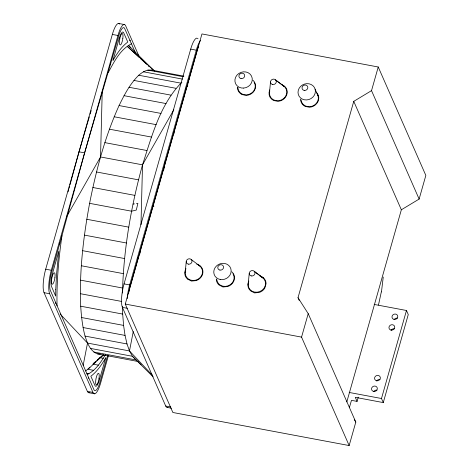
<?xml version="1.0" encoding="UTF-8"?>
<svg xmlns="http://www.w3.org/2000/svg" width="469" height="469" viewBox="0 0 469 469"><rect width="100%" height="100%" fill="white"/><g stroke="black" fill="none" stroke-linecap="round" stroke-linejoin="round"><path stroke-width="0.7" d="M55.565 302.482L55.553 303.267L55.53 302.399M138.132 361.511L97.581 353.907C90.083 351.275 87.31 342.95 85.036 336.085C82.415 326.33 81.336 316.264 80.709 306.204C79.226 271.703 83.341 237.208 89.608 203.335C96.227 169.913 104.956 136.661 119.079 105.56C124.361 94.726 130.048 83.781 138.73 75.239C142.353 72.109 146.832 69.224 151.845 70.151L183.86 76.154M122.456 293.014C123.546 249.655 130.998 206.589 142.517 164.836C151.88 136.063 160.029 104.364 181.861 82.245M66.786 216.367L100.542 156.963L102.213 91.848M140.981 224.686L142.517 164.836L173.829 109.734M185.185 272.759L186.222 261.632M248.154 284.56L249.227 273.415M269.429 93.114L270.507 81.969M383.243 277.073L381.467 291.911M59.674 243.816L59.78 242.913L59.616 244.015M138.027 258.507L138.132 257.604L137.974 258.706M381.32 291.917L378.471 305.032M135.477 52.933L124.508 28.146A15.055 3.764 -79.4 0 0 119.003 34.964L84.619 152.871L61.967 235.743C58.607 258.947 56.497 282.414 57.054 305.87M139.791 254.022L140.319 250.434M163.74 169.807L164.789 164.091M165.053 162.661L165.446 160.515M83.165 365.351L87.51 343.074L60.114 314.001M141.14 364.759L132.428 356.288L129.485 350.947L133.266 331.542M349.352 407.62L351.48 400.344L357.073 401.4L358.275 397.173M68.081 191.85L68.656 189.746M69.043 188.339L69.617 186.234M69.998 184.827L79.027 151.821L86.448 126.636M89.515 392.594A18.232 4.555 -79.4 0 1 87.357 391.339L44.057 292.691A18.232 4.555 -79.4 0 1 43.16 286.999L43.171 285.041A18.232 4.555 -79.4 0 1 45.698 269.2L112.349 34.436A18.232 4.555 -79.4 0 1 117.268 24.036L117.942 23.591A18.232 4.555 -79.4 0 1 119.654 24.083M108.486 355.385L100.7 382.798A18.232 4.555 -79.4 0 1 92.956 392.389L49.65 293.741A18.232 4.555 -79.4 0 1 48.758 288.048L48.764 286.09A18.232 4.555 -79.4 0 1 51.297 270.25L117.942 35.486A18.232 4.555 -79.4 0 1 122.86 25.086L123.535 24.64A18.232 4.555 -79.4 0 1 125.692 25.901L138.859 55.893M61.967 235.743L51.344 273.292A15.055 3.764 -79.4 0 0 50.171 289.994L94.134 390.138A15.055 3.764 -79.4 0 0 99.645 383.32L107.565 355.549M167.867 407.285A18.232 4.555 -79.4 0 1 165.709 406.031L122.409 307.383A18.232 4.555 -79.4 0 1 124.051 283.897L190.701 49.134A18.232 4.555 -79.4 0 1 193.457 41.794L194.189 40.498A18.232 4.555 -79.4 0 1 196.921 38.141M127.222 298.671A18.232 4.555 -79.4 0 1 129.649 284.947L196.3 50.183A18.232 4.555 -79.4 0 1 199.055 42.843L199.788 41.548A18.232 4.555 -79.4 0 1 200.509 40.522M378.243 66.997L371.53 90.64L353.755 101.357L298.014 297.698L308.215 313.661L355.813 422.088L349.153 445.55L172.862 412.491L125.264 304.064L201.951 33.938L378.243 66.997L425.84 175.429L419.128 199.073L401.353 209.784L346.808 401.91M349.153 445.55L301.555 337.117L308.215 313.661M357.073 401.4L355.291 397.331L383.273 402.578L381.49 398.509L406.476 310.49L374.168 304.434M383.273 402.578L408.264 314.558L406.476 310.49M86.859 125.235L89.333 116.84M90.159 114.043L91.191 110.543M173.483 134.667L174.21 132.704M110.684 64.142L110.338 64.828L110.625 64.341M108.333 72.414C114.149 61.761 120.17 49.456 131.461 43.781M189.036 78.833L188.69 79.519L188.978 79.032M187.846 84.807L185.976 88.36M87.181 374.502C95.547 370.668 100.753 362.285 105.449 354.705M89.925 367.215L85.686 371.026M103.415 354.787L88.002 369.291L93.601 370.34M95.459 361.74L93.331 363.633L95.512 361.787M97.581 359.852L103.42 354.646M96.596 360.86L103.649 354.84M129.972 40.387L130.241 40.187L129.936 40.305M88.67 377.897L88.401 378.096L88.711 377.979M196.071 280.626L191.405 281.072L187.459 279.014M133.049 204.085L134.433 203.88M136.497 203.581L137.88 203.382L136.303 210.059L131.584 211.208L89.608 203.335M97.581 353.907L100.313 353.96M118.569 23.45L124.168 24.499M112.349 34.436L117.942 35.486M190.701 49.134L196.3 50.183M147.747 70.069L183.315 76.74M143.356 71.775L182.482 79.109M138.73 75.239L180.706 83.113M133.929 80.428L175.904 88.301M129.01 87.269L170.986 95.143M124.039 95.682L166.014 103.555M119.079 105.56L161.055 113.428M114.184 116.769L156.159 124.643M109.424 129.186L151.399 137.054M104.857 142.635L146.832 150.508M79.027 151.821L84.619 152.871M100.542 156.963L142.517 164.836M96.526 171.982L138.502 179.856M92.868 187.506L134.843 195.374M152.501 205.92L153.932 206.184M86.794 219.275L128.77 227.148M84.455 235.121L126.431 242.995M82.62 250.681L124.596 258.554M81.313 265.753L123.288 273.626M45.698 269.2L51.297 270.25M124.051 283.897L129.649 284.947M80.557 280.151L122.532 288.025M80.351 293.694L121.618 301.432M125.264 304.064L301.555 337.117M44.057 292.691L49.65 293.741M122.409 307.383L127.304 308.297M80.709 306.204L122.685 314.078L123.587 325.404L125.041 335.405L127.011 343.959L129.485 350.947L152.431 375.294M81.612 317.536L123.587 325.404M83.066 327.538L125.041 335.405M85.036 336.085L127.011 343.959M87.51 343.074L129.485 350.947M349.182 392.453L381.49 398.509M90.453 348.414L132.428 356.288L153.123 376.853M93.823 352.043L135.799 359.911M99.821 357.654L103.315 358.31M92.803 364.102L98.402 365.152M86.876 373.418L88.975 373.811M87.357 391.339L92.956 392.389M165.709 406.031L170.61 406.945M88.881 392.735L94.48 393.784M167.24 407.432L171.437 408.218M242.086 94.597L246.377 95.4A9.392 8.536 -23.7 0 0 254.415 90.581C256.432 87.304 255.892 82.784 252.955 80.234M259.808 275.983L261.45 276.487A9.392 8.536 -23.7 0 1 266.075 283.686L264.827 288.083A9.374 8.524 -23.7 0 1 259.187 292.463L254.526 292.908L250.575 290.844A9.368 8.518 -23.7 0 1 248.828 281.019M196.693 264.147L198.328 264.651A9.368 8.518 -23.7 0 1 202.878 272.981A9.368 8.518 -23.7 0 1 196.071 280.638M281.33 84.385L284.513 86.155A9.368 8.518 -23.7 0 1 286.512 95.453A9.368 8.518 -23.7 0 1 277.935 101.316L273.644 100.513A9.368 8.518 -23.7 0 1 269.722 89.96M261.297 276.816C264.557 278.322 266.415 282.367 265.219 285.762A8.823 8.02 -23.7 0 1 254.485 292.081A8.823 8.02 -23.7 0 1 248.482 282.438M269.757 90.992A8.823 8.02 -23.7 0 0 275.76 100.636A8.823 8.02 -23.7 0 0 286.495 94.316C287.567 91.238 286.172 87.433 283.294 85.833M275.942 80.351L284.531 86.683M254.661 271.791L263.25 278.129M275.491 79.812L284.425 86.618M254.216 271.252L263.15 278.058M191.205 259.474L200.146 266.281M127.281 46.337L154.536 71.048M127.298 46.402L139.111 57.306M140.718 58.789L146.627 64.241M148.239 65.73L149.312 66.721M151.458 68.703L153.609 70.684M128.453 45.305L153.803 70.502M128.272 45.282L130.675 47.832M354.247 419.632L355.813 422.088M371.53 90.64L419.128 199.073M353.755 101.357L401.353 209.784M315.115 89.157A8.823 8.02 -23.7 0 1 304.44 99.797A8.823 8.02 -23.7 0 1 300.576 86.431A8.823 8.02 -23.7 0 1 315.115 89.157L318.093 95.934M298.014 297.698L299.187 300.377M122.468 306.427L122.685 314.078M197.496 38.306A18.232 4.555 -79.4 0 1 198.006 38.775M128.582 293.752A15.055 3.764 -79.4 0 1 128.776 292.463M128.887 291.818A15.055 3.764 -79.4 0 1 129.696 287.984L197.355 49.655A15.055 3.764 -79.4 0 1 198.504 46.601M394.159 319.612A2.943 2.673 -23.7 0 1 397.419 318.14M391.128 330.282A2.943 2.673 -23.7 0 1 394.394 328.81M376.742 380.963A2.943 2.673 -23.7 0 1 380.007 379.491M373.711 391.627A2.943 2.673 -23.7 0 1 376.976 390.161M316.499 92.446A9.368 8.518 -23.7 0 1 317.953 101.632A9.368 8.518 -23.7 0 1 309.493 107.237L305.202 106.434A9.368 8.518 -23.7 0 1 300.57 99.235M216.303 278.985A9.368 8.518 -23.7 0 0 219.005 284.941L222.968 286.993L227.629 286.541A9.368 8.518 -23.7 0 0 234.201 280.028A9.368 8.518 -23.7 0 0 231.809 271.821M187.448 279.026A9.368 8.518 -23.7 0 1 185.994 268.667M254.11 82.192A8.823 8.02 -23.7 0 1 246.547 94.873L244.296 94.738A8.823 8.02 -23.7 0 1 237.871 87.287M317.226 94.029A8.823 8.02 -23.7 0 1 312.278 106.164A8.823 8.02 -23.7 0 1 301.022 99.827M198.369 265.073A8.823 8.02 -23.7 0 1 201.693 275.397A8.823 8.02 -23.7 0 1 190.754 280.134A8.823 8.02 -23.7 0 1 185.525 270.636M232.982 273.708A8.823 8.02 -23.7 0 1 228.034 285.85A8.823 8.02 -23.7 0 1 216.772 279.512M242.086 94.586A9.368 8.518 -23.7 0 1 237.455 87.398M55.764 289.314L55.664 296.109L51.397 286.237A10.635 2.656 -79.4 0 1 52.223 274.441L58.813 251.138L56.55 274.476L55.764 289.314M54.902 277.777L54.639 279.29A5.88 1.471 -79.4 0 1 52.475 284.243L51.778 283.839L51.49 282.004A5.88 1.471 -79.4 0 1 52.739 274.957L53.202 273.896A5.88 1.471 -79.4 0 1 54.902 277.777M122.825 38.522L122.561 40.029A5.88 1.471 -79.4 0 1 120.398 44.989L119.706 44.578L119.413 42.743A5.88 1.471 -79.4 0 1 120.662 35.703L121.125 34.636A5.88 1.471 -79.4 0 1 122.825 38.522M99.035 378.313L98.771 379.826A5.88 1.471 -79.4 0 1 95.711 383.613L95.623 382.54A5.88 1.471 -79.4 0 1 97.804 373.682A5.88 1.471 -79.4 0 1 99.035 378.313M119.149 38.605L112.965 60.384C116.974 53.63 121.436 46.777 127.797 42.022L123.476 32.343A10.635 2.656 -79.4 0 0 119.589 37.157L119.149 38.605M105.677 357.906L99.059 381.127A10.635 2.656 -79.4 0 1 95.166 385.946L90.851 376.267C97.206 371.512 101.673 364.659 105.677 357.906M243.569 88.096L241.324 87.961A8.823 8.02 -23.7 0 1 236.945 75.151A8.823 8.02 -23.7 0 1 251.484 76.019A8.823 8.02 -23.7 0 1 243.569 88.096M376.707 380.758A2.943 2.673 -23.7 0 0 380.265 377.211A2.943 2.673 -23.7 0 0 375.417 376.302A2.943 2.673 -23.7 0 0 376.707 380.758M391.093 330.082A2.943 2.673 -23.7 0 0 394.652 326.535A2.943 2.673 -23.7 0 0 389.803 325.627A2.943 2.673 -23.7 0 0 391.093 330.082M394.124 319.412A2.943 2.673 -23.7 0 0 397.683 315.866A2.943 2.673 -23.7 0 0 392.834 314.957A2.943 2.673 -23.7 0 0 394.124 319.412M373.676 391.427A2.943 2.673 -23.7 0 0 377.234 387.881A2.943 2.673 -23.7 0 0 372.386 386.972A2.943 2.673 -23.7 0 0 373.676 391.427M241.048 78.558A2.943 2.673 -23.7 0 0 244.613 75.017A2.943 2.673 -23.7 0 0 239.765 74.108A2.943 2.673 -23.7 0 0 241.048 78.558M304.17 90.394A2.943 2.673 -23.7 0 0 307.728 86.847A2.943 2.673 -23.7 0 0 302.88 85.938A2.943 2.673 -23.7 0 0 304.17 90.394M219.92 270.08A2.943 2.673 -23.7 0 0 223.484 266.533A2.943 2.673 -23.7 0 0 218.636 265.624A2.943 2.673 -23.7 0 0 219.92 270.08M220.196 279.477A8.823 8.02 -23.7 0 0 230.871 268.843A8.823 8.02 -23.7 0 0 216.332 266.111A8.823 8.02 -23.7 0 0 220.196 279.477M188.321 264.153A2.943 2.673 -23.7 0 0 191.932 260.658A2.943 2.673 -23.7 0 0 187.108 259.674A2.943 2.673 -23.7 0 0 188.321 264.153M272.6 84.49A2.943 2.673 -23.7 0 0 276.218 80.99A2.943 2.673 -23.7 0 0 271.393 80.011A2.943 2.673 -23.7 0 0 272.6 84.49M251.325 275.93A2.943 2.673 -23.7 0 0 254.943 272.436A2.943 2.673 -23.7 0 0 250.118 271.451A2.943 2.673 -23.7 0 0 251.325 275.93"/></g></svg>
